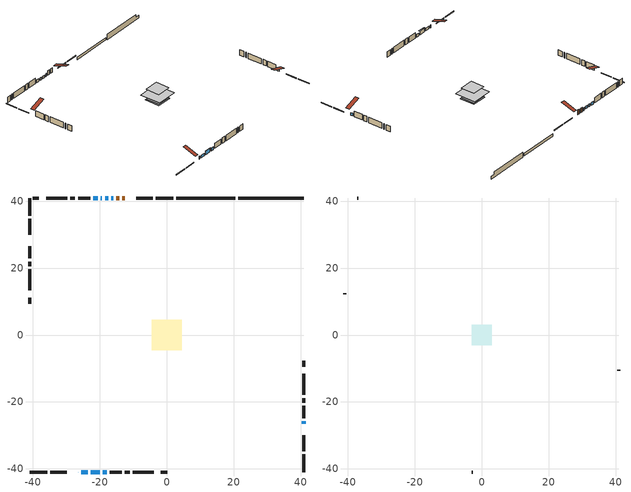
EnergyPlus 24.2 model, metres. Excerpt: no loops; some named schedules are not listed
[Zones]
conditioned space
 floor adiabatic (Floor2 construction): -3.03,-3.03 -3.03,3.03 3.03,3.03 3.03,-3.03 z1.22
 floor adiabatic (AdiabaticFloorConstruction): -4.5,-4.5 -4.5,4.5 4.5,4.5 4.5,-4.5 z1.22
 floor foundation (Slab1 construction): -3.28,-3.28 -3.28,3.28 3.28,3.28 3.28,-3.28 z-1.07
 floor foundation (Slab2 construction): -3.03,-3.03 -3.03,3.03 3.03,3.03 3.03,-3.03 z-0.76
 wall outside (RimJoist1 construction): 1.93,40.91 -3.32,40.91 / -40.91,-40.91 -35.66,-40.91 / -40.91,40.91 -40.91,35.66 / 40.91,-40.91 40.91,-35.66 z1.22:1.52
 wall outside (RimJoist2 construction): -4.25,40.91 -9.08,40.91 / -34.74,-40.91 -29.91,-40.91 / -40.91,34.74 -40.91,29.91 / 40.91,-34.74 40.91,-29.91 z1.22:1.52
 wall outside (AdiabaticWallConstruction 1): -12.49,40.91 -13.3,40.91 / -14.23,40.91 -15.09,40.91 z1.22:3.25
 wall outside (AdiabaticWallConstruction): -26.49,-40.91 -26.41,-40.91 / -16.02,40.91 -16.58,40.91 / 40.91,-26.49 40.91,-25.73 / -25.49,-40.91 -23.66,-40.91 / -17.5,40.91 -18.42,40.91 / -19.35,40.91 -19.72,40.91 / -20.65,40.91 -21.92,40.91 / -19.08,-40.91 -17.97,-40.91 z1.22:2.44; -22.73,-40.91 -20.01,-40.91 z1.22:2.9
 wall outside (Wall1 construction): -22.85,40.91 -26.49,40.91 / -17.04,-40.91 -13.4,-40.91 / -40.91,26.49 -40.91,22.85 / 40.91,-24.8 40.91,-21.16 z1.22:3.66
 wall outside (Wall2 construction): -27.41,40.91 -28.81,40.91 / -12.47,-40.91 -11.08,-40.91 / -40.91,21.92 -40.91,20.53 / 40.91,-20.23 40.91,-18.84 z1.22:3.66
 wall outside (Wall3 construction): -29.74,40.91 -36.01,40.91 / -10.15,-40.91 -3.88,-40.91 / -40.91,19.6 -40.91,13.33 / 40.91,-17.91 40.91,-11.64 z1.22:3.66
 wall outside (Wall5 construction): -38.17,40.91 -39.99,40.91 / -1.72,-40.91 0.1,-40.91 / -40.91,11.17 -40.91,9.35 / 40.91,-9.48 40.91,-7.66 z1.22:3.66
 wall foundation (FoundationWall1 construction): 21.41,40.91,-1.07 21.41,40.91,1.22 38.96,40.91,1.22 38.96,40.91,0.18 40.91,40.91,0.18 40.91,40.91,-1.07
 wall foundation (FoundationWall2 construction): 20.48,40.91 2.86,40.91 z-0.76:0.31
 window (WindowConstruction 6): -26.49,-40.91 -26.41,-40.91 z1.22:2.44
 window (WindowConstruction 8): -16.02,40.91 -16.58,40.91 z1.22:2.44
 window (WindowConstruction): 40.91,-26.49 40.91,-25.73 z1.22:2.44
 window (WindowConstruction 1): -25.48,-40.91 -23.66,-40.91 z1.22:2.44
 window (WindowConstruction 2): -22.73,-40.91 -20.01,-40.91 z1.22:2.9
 window (WindowConstruction 3): -17.5,40.91 -18.42,40.91 z1.22:2.44
 window (WindowConstruction 4): -19.35,40.91 -19.72,40.91 z1.22:2.44
 window (WindowConstruction 5): -20.65,40.91 -21.92,40.91 z1.22:2.44
 window (WindowConstruction 7): -19.08,-40.91 -17.97,-40.91 z1.22:2.44
 door (Door): -12.49,40.91 -13.3,40.91 z1.22:3.25
 door (Door 1): -14.23,40.91 -15.09,40.91 z1.22:3.25
 ceiling adiabatic (AdiabaticFloorConstruction): 4.5,-4.5 4.5,4.5 -4.5,4.5 -4.5,-4.5 z1.22
attic - vented
 floor to conditioned space (Floor1 construction Reversed): -3.03,-3.03 -3.03,3.03 3.03,3.03 3.03,-3.03 z3.66
 wall outside (Wall4 construction): -36.94,40.91 -37.24,40.91 / -2.95,-40.91 -2.65,-40.91 / -40.91,12.4 -40.91,12.1 / 40.91,-10.71 40.91,-10.41 z1.22:3.66
 roof outside (Roof1 construction): -11.56,40.91,3.66 -11.56,35,5.63 -10,35,5.63 -10,40.91,3.66; -27.42,-40.91,3.66 -27.42,-35,5.63 -28.98,-35,5.63 -28.98,-40.91,3.66; -40.91,27.42,3.66 -35,27.42,5.63 -35,28.98,5.63 -40.91,28.98,3.66; 40.91,-27.42,3.66 35,-27.42,5.63 35,-28.98,5.63 40.91,-28.98,3.66
shading: -19.95,-40.91 -22.79,-40.91 -22.79,-41.37 -19.95,-41.37 z2.96
[Building]
Building 1: Terrain=Suburbs
[Site:Location]
Windsor AP_ON: Latitude {deg}=42.28; Longitude {deg}=-82.96; Time Zone {hr}=-5; Elevation {m}=190; Keep Site Location Information=Yes
[Site:GroundTemperature:Shallow]
6.34957, 4.46684, 4.31606, 5.20952, 8.79623, 12.3662, 15.4612, 17.4219, 17.5884, 15.9938, 12.9777, 9.51722
[Site:WaterMainsTemperature]
Calculation Method=Schedule; Temperature Schedule=mains temperature schedule
[Material] Roughness=Rough; Thermal Absorptance=0.9
Name | Thickness {m} | Conductivity {W/m-K} | Density {kg/m3} | Specific Heat {J/kg-K} | Solar Absorptance | Visible Absorptance
asphalt or fiberglass shingles | 0.00635 | 0.162714 | 1121.4 | 1465.45 | 0.4 | 0.4
ceiling loosefill ins | 0.169333 | 0.0480833 | 16.02 | 1046.75 | 0.7 | 0.7
ceiling stud and cavity | 0.1397 | 1.44241 | 65.682 | 1177.47 | 0.7 | 0.7
concrete 4.0 in. | 0.1016 | 1.803125 | 2242.8 | 837.4 | 0.7 | 0.7
concrete 8.0 in. | 0.2032 | 1.803125 | 2242.8 | 837.4 | 0.7 | 0.7
door material | 0.04445 | 0.053851 | 512.64 | 1214.23 | 0.7 | 0.7
exterior vertical ins | 0.0457286 | 0.029427 | 32.04 | 1214.23 | 0.7 | 0.7
exterior vertical ins 1 | 0.0122806 | 0.029427 | 32.04 | 1214.23 | 0.7 | 0.7
floor covering | 0.0127 | 9.015625 | 54.468 | 1339.84 | 0.6 | 0.6
floor covering 1 | 0.0127 | 0.0433444 | 54.468 | 1339.84 | 0.6 | 0.6
floor rigid ins; wall rigid ins | 0.512978 | 0.029427 | 32.04 | 1214.23 | 0.7 | 0.7
floor stud and cavity | 0.0889 | 0.232447 | 50.32683 | 1063.81 | 0.7 | 0.7
floor stud and cavity 1 | 0.1397 | 1.75129 | 37.0049 | 1207.88 | 0.7 | 0.7
furniture material conditioned space 1 | 0.1524 | 0.115458 | 640.8 | 1214.23 | 0.6 | 0.6
gypsum board | 0.0127 | 0.160291 | 801 | 837.4 | 0.6 | 0.6
gypsum board 1 | 0.00254 | 0.160291 | 801 | 837.4 | 0.6 | 0.6
gypsum board 2 | 0.0127 | 0.160291 | 801 | 837.4 | 0.7 | 0.7
osb sheathing 0.5 in. | 0.0127 | 0.115458 | 512.64 | 1214.23 | 0.7 | 0.7
osb sheathing 0.75 in. | 0.01905 | 0.115458 | 512.64 | 1214.23 | 0.7 | 0.7
osb sheathing 2.0 in. | 0.0508 | 0.115458 | 512.64 | 1214.23 | 0.7 | 0.7
rim joist rigid ins | 0.051816 | 0.029427 | 32.04 | 1214.23 | 0.7 | 0.7
rim joist stud and cavity | 0.0508 | 0.241261 | 125.044 | 1163.47 | 0.6 | 0.6
rim joist stud and cavity 1 | 0.0508 | 0.632955 | 125.044 | 1163.47 | 0.6 | 0.6
wall stud and cavity | 0.1397 | 0.0812061 | 139.0536 | 1170.24 | 0.7 | 0.7
wall stud and cavity 1 | 0.1397 | 0.10224 | 139.0536 | 1170.24 | 0.7 | 0.7
wall stud and cavity 2 | 0.1397 | 0.090055 | 139.0536 | 1170.24 | 0.7 | 0.7
wall stud and cavity 3 | 0.0889 | 6.9971 | 50.32683 | 1063.81 | 0.6 | 0.6
wall stud and cavity 4 | 0.0889 | 0.49837 | 6.31874 | 1174.65 | 0.7 | 0.7
wall stud and cavity 5 | 0.0889 | 0.380278 | 52.3479 | 1209.89 | 0.7 | 0.7
wall stud and cavity 6 | 0.0889 | 0.391764 | 83.0341 | 1211.67 | 0.7 | 0.7
wood siding | 0.0254 | 0.102417 | 544.68 | 1172.36 | 0.4 | 0.4
wood siding 1 | 0.00254 | 0.102417 | 544.68 | 1172.36 | 0.4 | 0.4
wood siding 2; wood siding 3; wood siding 4 | 0.0254 | 0.102417 | 544.68 | 1172.36 | 0.7 | 0.7
[WindowMaterial:SimpleGlazingSystem]
Name | U-Factor {W/m2-K} | Solar Heat Gain Coefficient
WindowMaterial | 3.27961 | 0.52
WindowMaterial 1 | 3.28416 | 0.54
WindowMaterial 2 | 3.28813 | 0.65
WindowMaterial 3 | 3.259172 | 0.44
WindowMaterial 4 | 3.28586 | 0.57
WindowMaterial 5 | 2.82367 | 0.29
WindowMaterial 6 | 3.27734 | 0.49
[Construction]
AdiabaticFloorConstruction: floor stud and cavity 1, floor rigid ins, osb sheathing 0.75 in., floor covering 1
AdiabaticWallConstruction: wood siding 3, wall rigid ins, wall stud and cavity 5, gypsum board
AdiabaticWallConstruction 1: wood siding 4, wall rigid ins, wall stud and cavity 5, gypsum board
Door; Door 1: door material
Floor1 construction Reversed: gypsum board, ceiling stud and cavity, ceiling loosefill ins
Floor2 construction: floor stud and cavity, floor covering
FoundationWall1 construction; FoundationWall2 construction: concrete 8.0 in., gypsum board 2
furniture construction conditioned space 1: furniture material conditioned space 1
PartitionWallConstruction: gypsum board, wall stud and cavity 6, gypsum board
RimJoist1 construction: wood siding 2, rim joist rigid ins, osb sheathing 2.0 in., rim joist stud and cavity
RimJoist2 construction: wood siding 2, osb sheathing 2.0 in., rim joist stud and cavity 1
Roof1 construction: asphalt or fiberglass shingles
Slab1 construction; Slab2 construction: concrete 4.0 in.
Wall1 construction: wood siding, osb sheathing 0.5 in., wall stud and cavity, gypsum board
Wall2 construction: wood siding, osb sheathing 0.5 in., wall stud and cavity 1, gypsum board
Wall3 construction: wood siding, osb sheathing 0.5 in., wall stud and cavity 2, gypsum board
Wall4 construction: wood siding 1, wall stud and cavity 3
Wall5 construction: wood siding 1, wall stud and cavity 4, gypsum board 1
WindowConstruction: WindowMaterial
WindowConstruction 1; WindowConstruction 3: WindowMaterial 1
WindowConstruction 2: WindowMaterial 2
WindowConstruction 4: WindowMaterial 3
WindowConstruction 5: WindowMaterial 4
WindowConstruction 6: WindowMaterial 5
WindowConstruction 7; WindowConstruction 8: WindowMaterial 6
[Zone] Multiplier=1; Part of Total Floor Area=Yes
Name | Volume {m3}
attic - vented | 11.785
conditioned space | 354.5
[Space]
Name | Zone | Volume {m3}
attic - vented 1 | attic - vented | 11.785
conditioned space 1 | conditioned space | 354.5
[ZoneInfiltration:EffectiveLeakageArea]
infil attic - vented 1: Zone or Space=attic - vented 1; Schedule=Always On Discrete; Effective Air Leakage Area {cm2}=1637.33; Stack Coefficient=0.000306594; Wind Coefficient=1.18305e-05
[ZoneMixing]
whole house fan mix: Zone or Space=attic - vented; Schedule=Always On Continuous; Design Flow Rate Calculation Method=Flow/Zone; Design Flow Rate {m3/s}=0; Source Zone or Space=conditioned space
[SurfaceProperty:ExposedFoundationPerimeter] Exposed Perimeter Calculation Method=TotalExposedPerimeter
Name | Total Exposed Perimeter {m}
Slab1 | 19.507
Slab2 | 17.617
[InternalMass] Zone or ZoneList=conditioned space; Space or SpaceList=conditioned space 1
Name | Construction | Surface Area {m2}
furniture mass conditioned space 1 | furniture construction conditioned space 1 | 79.0561
partition wall mass | PartitionWallConstruction | 160.8
[Lights]
interior lighting: Zone or ZoneList or Space or SpaceList=conditioned space 1; Schedule=interior lighting schedule; Design Level Calculation Method=LightingLevel; Lighting Level {W}=343.2; Return Air Fraction=0; Fraction Radiant=0.6; Fraction Visible=0.2; Fraction Replaceable=1
[People]
occupants: Zone or ZoneList or Space or SpaceList=conditioned space 1; Number of People Schedule=occupants schedule; Number of People Calculation Method=People; Number of People=3; Fraction Radiant=0.314171; Sensible Heat Fraction=0.56303; Activity Level Schedule=occupants activity schedule; Carbon Dioxide Generation Rate {m3/s-W}=0; Enable ASHRAE 55 Comfort Warnings=No; Mean Radiant Temperature Calculation Type=EnclosureAveraged
[ElectricEquipment] Zone or ZoneList or Space or SpaceList=conditioned space 1; Design Level Calculation Method=EquipmentLevel
Name | Schedule | Design Level {W} | Fraction Latent | Fraction Radiant | Fraction Lost
clothes dryer | clothes dryer schedule | 140.772 | 0.015 | 0.081 | 0.85
clothes washer | clothes washer schedule | 32.1985 | 0.03 | 0.162 | 0.7
cooking range | cooking range schedule | 215.147 | 0.08 | 0.432 | 0.2
dishwasher | dishwasher schedule | 66.8632 | 0.3 | 0.18 | 0.4
fridge | fridge schedule | 72.9452 | 0 | 0.6 | 0
mech vent bath fan 0 | mech vent bath fan 0 schedule | 50.2 | 0 | 0 | 1
mech vent bath fan 1 | mech vent bath fan 1 schedule | 50.2 | 0 | 0 | 1
mech vent house fan | mech vent house fan schedule | 0 | 0 | 0 | 1
mech vent house fan cfis | mech vent house fan cfis schedule | 0 | 0 | 0 | 0
mech vent range fan 0 | mech vent range fan 0 schedule | 57 | 0 | 0 | 1
misc plug loads | misc plug loads schedule | 494.7 | 0.045 | 0.513 | 0.1
whole house fan | Always On Discrete | 0 | 0 | 0 | 1
[OtherEquipment] Zone or ZoneList or Space or SpaceList=conditioned space 1; Design Level Calculation Method=EquipmentLevel
Name | Fuel Type | Schedule | Design Level {W} | Fraction Latent | Fraction Radiant | Fraction Lost
clothes dryer 1 | Electricity | clothes dryer schedule | 0 | 0.015 | 0.081 | 0.85
cooking range 1 | Electricity | cooking range schedule | 0 | 0.08 | 0.432 | 0.2
general water use latent | None | general water use schedule | 62.594 | 1 | 0 | 0
general water use sensible | None | general water use schedule | -61.6891 | 0 | 0.6 | 0
mech vent house fan latent load | None | Always On Discrete | 0 | 1 | 0 | 0
mech vent house fan sensible load | None | Always On Discrete | 0 | 0 | 0 | 0
water heater energy adjustment1 | NaturalGas | Always On Discrete | 0.01 | 0 | 0 | 1
[ZoneInfiltration:DesignFlowRate] Zone or ZoneList or Space or SpaceList=conditioned space 1; Schedule=Always On Discrete; Design Flow Rate Calculation Method=Flow/Zone; Design Flow Rate {m3/s}=0
infil flow; natural vent flow; whole house fan flow
[AvailabilityManager:Scheduled]
central ac and furnace airloop Availability Manager: Schedule=Always On Discrete
[Foundation:Kiva] Initial Indoor Air Temperature {C}=18; Wall Depth Below Slab {m}=0.2032; Custom Block X Position 1 {m}=0.2159; Custom Block Z Position 1 {m}=0
Name | Wall Height Above Grade {m} | Custom Block Material Name 1 | Custom Block Depth 1 {m}
Foundation Kiva 1 | 1.21999 | exterior vertical ins | 2.28999
Foundation Kiva 2 | 0.310012 | exterior vertical ins 1 | 1.07
[Foundation:Kiva:Settings]
Soil Conductivity {W/m-K}=0.849921; Soil Density {kg/m3}=1842.3; Soil Specific Heat {J/kg-K}=418.7; Ground Solar Absorptivity=0.9; Ground Thermal Absorptivity=0.9; Ground Surface Roughness {m}=0.03; Far-Field Width {m}=40; Deep-Ground Boundary Condition=ZeroFlux; Deep-Ground Depth {m}=40; Minimum Cell Dimension {m}=0.2; Maximum Cell Growth Coefficient=3; Simulation Timestep=Timestep
[Exterior:Lights]
exterior lighting: Schedule=exterior lighting schedule; Design Level {W}=75.6
[EnergyManagementSystem:GlobalVariable]
central_ac_and_furnace_airloop_Fan_RTF
infil_program_Qfan
infil_program_Qinf
natural_vent_program_Qnv
natural_vent_program_Qwhf
[EnergyManagementSystem:Sensor]
Name | Output:Variable or Output:Meter Index Key | Output:Variable or Output:Meter
airflow_gain | infil flow | Infiltration Sensible Heat Gain Energy
airflow_gain_1 | natural vent flow | Infiltration Sensible Heat Gain Energy
airflow_gain_2 | whole house fan flow | Infiltration Sensible Heat Gain Energy
airflow_loss | infil flow | Infiltration Sensible Heat Loss Energy
airflow_loss_1 | natural vent flow | Infiltration Sensible Heat Loss Energy
airflow_loss_2 | whole house fan flow | Infiltration Sensible Heat Loss Energy
clg_load_cond |  | Cooling:EnergyTransfer:Zone:CONDITIONED SPACE
clg_sp_s; clg_sp_s_1 | cooling setpoint | Schedule Value
clothes_dryer_exhaust_0_sch_s | clothes dryer exhaust 0 schedule | Schedule Value
cool_season | cooling season schedule | Schedule Value
htg_load_cond |  | Heating:EnergyTransfer:Zone:CONDITIONED SPACE
htg_sp_s; htg_sp_s_1 | heating setpoint | Schedule Value
ig_ee_conv | clothes dryer | Electric Equipment Convective Heating Energy
ig_ee_conv_2 | cooking range | Electric Equipment Convective Heating Energy
ig_ee_conv_4 | fridge | Electric Equipment Convective Heating Energy
ig_ee_conv_5 | misc plug loads | Electric Equipment Convective Heating Energy
ig_ee_conv_6 | whole house fan | Electric Equipment Convective Heating Energy
ig_ee_rad | clothes dryer | Electric Equipment Radiant Heating Energy
ig_ee_rad_2 | cooking range | Electric Equipment Radiant Heating Energy
ig_ee_rad_4 | fridge | Electric Equipment Radiant Heating Energy
ig_ee_rad_5 | misc plug loads | Electric Equipment Radiant Heating Energy
ig_ee_rad_6 | whole house fan | Electric Equipment Radiant Heating Energy
ig_lgt_conv | interior lighting | Lights Convective Heating Energy
ig_lgt_rad | interior lighting | Lights Radiant Heating Energy
ig_lgt_vis | interior lighting | Lights Visible Radiation Heating Energy
ig_oe_conv | clothes dryer 1 | Other Equipment Convective Heating Energy
ig_oe_conv_1 | cooking range 1 | Other Equipment Convective Heating Energy
ig_oe_conv_2 | general water use latent | Other Equipment Convective Heating Energy
ig_oe_conv_3 | general water use sensible | Other Equipment Convective Heating Energy
ig_oe_conv_4 | water heater energy adjustment1 | Other Equipment Convective Heating Energy
ig_oe_rad | clothes dryer 1 | Other Equipment Radiant Heating Energy
ig_oe_rad_1 | cooking range 1 | Other Equipment Radiant Heating Energy
ig_oe_rad_2 | general water use latent | Other Equipment Radiant Heating Energy
ig_oe_rad_3 | general water use sensible | Other Equipment Radiant Heating Energy
ig_oe_rad_4 | water heater energy adjustment1 | Other Equipment Radiant Heating Energy
ig_ppl_conv | occupants | People Convective Heating Energy
ig_ppl_rad | occupants | People Radiant Heating Energy
im_conv | furniture mass conditioned space 1 | Surface Inside Face Convection Heat Gain Energy
im_conv_1 | partition wall mass | Surface Inside Face Convection Heat Gain Energy
im_ig | furniture mass conditioned space 1 | Surface Inside Face Internal Gains Radiation Heat Gain Energy
im_ig_1 | partition wall mass | Surface Inside Face Internal Gains Radiation Heat Gain Energy
im_lgt | furniture mass conditioned space 1 | Surface Inside Face Lights Radiation Heat Gain Energy
im_lgt_1 | partition wall mass | Surface Inside Face Lights Radiation Heat Gain Energy
im_sol | furniture mass conditioned space 1 | Surface Inside Face Solar Radiation Heat Gain Energy
im_sol_1 | partition wall mass | Surface Inside Face Solar Radiation Heat Gain Energy
im_surf | furniture mass conditioned space 1 | Surface Inside Face Net Surface Thermal Radiation Heat Gain Energy
im_surf_1 | partition wall mass | Surface Inside Face Net Surface Thermal Radiation Heat Gain Energy
mech_vent_bath_fan_0_sch_s | mech vent bath fan 0 schedule | Schedule Value
mech_vent_bath_fan_1_sch_s | mech vent bath fan 1 schedule | Schedule Value
mech_vent_range_fan_0_sch_s | mech vent range fan 0 schedule | Schedule Value
mv_conv | mech vent bath fan 0 | Electric Equipment Convective Heating Energy
mv_conv_1 | mech vent bath fan 1 | Electric Equipment Convective Heating Energy
mv_conv_2 | mech vent house fan | Electric Equipment Convective Heating Energy
mv_conv_3 | mech vent house fan cfis | Electric Equipment Convective Heating Energy
mv_conv_4 | mech vent range fan 0 | Electric Equipment Convective Heating Energy
mv_conv_5 | mech vent house fan latent load | Other Equipment Convective Heating Energy
mv_conv_6 | mech vent house fan sensible load | Other Equipment Convective Heating Energy
mv_rad | mech vent bath fan 0 | Electric Equipment Radiant Heating Energy
mv_rad_1 | mech vent bath fan 1 | Electric Equipment Radiant Heating Energy
mv_rad_2 | mech vent house fan | Electric Equipment Radiant Heating Energy
mv_rad_3 | mech vent house fan cfis | Electric Equipment Radiant Heating Energy
mv_rad_4 | mech vent range fan 0 | Electric Equipment Radiant Heating Energy
mv_rad_5 | mech vent house fan latent load | Other Equipment Radiant Heating Energy
mv_rad_6 | mech vent house fan sensible load | Other Equipment Radiant Heating Energy
natural_vent_s | natural vent schedule | Schedule Value
out_pb_s |  | Site Outdoor Air Barometric Pressure
out_wt_s |  | Site Outdoor Air Humidity Ratio
site_vw_s |  | Site Wind Speed
ss_back_out | Window1 | Surface Window Shortwave from Zone Back Out Window Heat Transfer Rate
ss_back_out_1 | Window11 | Surface Window Shortwave from Zone Back Out Window Heat Transfer Rate
ss_back_out_2 | Window2 | Surface Window Shortwave from Zone Back Out Window Heat Transfer Rate
ss_back_out_3 | Window3 | Surface Window Shortwave from Zone Back Out Window Heat Transfer Rate
ss_back_out_4 | Window5 | Surface Window Shortwave from Zone Back Out Window Heat Transfer Rate
ss_back_out_5 | Window6 | Surface Window Shortwave from Zone Back Out Window Heat Transfer Rate
ss_back_out_6 | Window7 | Surface Window Shortwave from Zone Back Out Window Heat Transfer Rate
ss_back_out_7 | Window8 | Surface Window Shortwave from Zone Back Out Window Heat Transfer Rate
ss_back_out_8 | Window9 | Surface Window Shortwave from Zone Back Out Window Heat Transfer Rate
ss_conv | Door1 | Surface Inside Face Convection Heat Gain Energy
ss_conv_1 | Door2 | Surface Inside Face Convection Heat Gain Energy
ss_conv_10 | Window9 | Surface Inside Face Convection Heat Gain Energy
ss_conv_2 | Window1 | Surface Inside Face Convection Heat Gain Energy
ss_conv_3 | Window11 | Surface Inside Face Convection Heat Gain Energy
ss_conv_4 | Window2 | Surface Inside Face Convection Heat Gain Energy
ss_conv_5 | Window3 | Surface Inside Face Convection Heat Gain Energy
ss_conv_6 | Window5 | Surface Inside Face Convection Heat Gain Energy
ss_conv_7 | Window6 | Surface Inside Face Convection Heat Gain Energy
ss_conv_8 | Window7 | Surface Inside Face Convection Heat Gain Energy
ss_conv_9 | Window8 | Surface Inside Face Convection Heat Gain Energy
ss_ig | Door1 | Surface Inside Face Internal Gains Radiation Heat Gain Energy
ss_ig_1 | Door2 | Surface Inside Face Internal Gains Radiation Heat Gain Energy
ss_ig_10 | Window9 | Surface Inside Face Internal Gains Radiation Heat Gain Energy
ss_ig_2 | Window1 | Surface Inside Face Internal Gains Radiation Heat Gain Energy
ss_ig_3 | Window11 | Surface Inside Face Internal Gains Radiation Heat Gain Energy
ss_ig_4 | Window2 | Surface Inside Face Internal Gains Radiation Heat Gain Energy
ss_ig_5 | Window3 | Surface Inside Face Internal Gains Radiation Heat Gain Energy
ss_ig_6 | Window5 | Surface Inside Face Internal Gains Radiation Heat Gain Energy
ss_ig_7 | Window6 | Surface Inside Face Internal Gains Radiation Heat Gain Energy
ss_ig_8 | Window7 | Surface Inside Face Internal Gains Radiation Heat Gain Energy
ss_ig_9 | Window8 | Surface Inside Face Internal Gains Radiation Heat Gain Energy
ss_lgt | Door1 | Surface Inside Face Lights Radiation Heat Gain Energy
ss_lgt_1 | Door2 | Surface Inside Face Lights Radiation Heat Gain Energy
ss_sol | Door1 | Surface Inside Face Solar Radiation Heat Gain Energy
ss_sol_1 | Door2 | Surface Inside Face Solar Radiation Heat Gain Energy
ss_surf | Door1 | Surface Inside Face Net Surface Thermal Radiation Heat Gain Energy
ss_surf_1 | Door2 | Surface Inside Face Net Surface Thermal Radiation Heat Gain Energy
ss_surf_10 | Window9 | Surface Inside Face Net Surface Thermal Radiation Heat Gain Energy
ss_surf_2 | Window1 | Surface Inside Face Net Surface Thermal Radiation Heat Gain Energy
ss_surf_3 | Window11 | Surface Inside Face Net Surface Thermal Radiation Heat Gain Energy
ss_surf_4 | Window2 | Surface Inside Face Net Surface Thermal Radiation Heat Gain Energy
ss_surf_5 | Window3 | Surface Inside Face Net Surface Thermal Radiation Heat Gain Energy
ss_surf_6 | Window5 | Surface Inside Face Net Surface Thermal Radiation Heat Gain Energy
ss_surf_7 | Window6 | Surface Inside Face Net Surface Thermal Radiation Heat Gain Energy
ss_surf_8 | Window7 | Surface Inside Face Net Surface Thermal Radiation Heat Gain Energy
ss_surf_9 | Window8 | Surface Inside Face Net Surface Thermal Radiation Heat Gain Energy
ss_trans_in | Window1 | Surface Window Transmitted Solar Radiation Rate
ss_trans_in_1 | Window11 | Surface Window Transmitted Solar Radiation Rate
ss_trans_in_2 | Window2 | Surface Window Transmitted Solar Radiation Rate
ss_trans_in_3 | Window3 | Surface Window Transmitted Solar Radiation Rate
ss_trans_in_4 | Window5 | Surface Window Transmitted Solar Radiation Rate
ss_trans_in_5 | Window6 | Surface Window Transmitted Solar Radiation Rate
ss_trans_in_6 | Window7 | Surface Window Transmitted Solar Radiation Rate
ss_trans_in_7 | Window8 | Surface Window Transmitted Solar Radiation Rate
ss_trans_in_8 | Window9 | Surface Window Transmitted Solar Radiation Rate
ss_trans_out | Window1 | Surface Inside Face Initial Transmitted Diffuse Transmitted Out Window Solar Radiation Rate
ss_trans_out_1 | Window11 | Surface Inside Face Initial Transmitted Diffuse Transmitted Out Window Solar Radiation Rate
ss_trans_out_2 | Window2 | Surface Inside Face Initial Transmitted Diffuse Transmitted Out Window Solar Radiation Rate
ss_trans_out_3 | Window3 | Surface Inside Face Initial Transmitted Diffuse Transmitted Out Window Solar Radiation Rate
ss_trans_out_4 | Window5 | Surface Inside Face Initial Transmitted Diffuse Transmitted Out Window Solar Radiation Rate
ss_trans_out_5 | Window6 | Surface Inside Face Initial Transmitted Diffuse Transmitted Out Window Solar Radiation Rate
ss_trans_out_6 | Window7 | Surface Inside Face Initial Transmitted Diffuse Transmitted Out Window Solar Radiation Rate
ss_trans_out_7 | Window8 | Surface Inside Face Initial Transmitted Diffuse Transmitted Out Window Solar Radiation Rate
ss_trans_out_8 | Window9 | Surface Inside Face Initial Transmitted Diffuse Transmitted Out Window Solar Radiation Rate
s_conv | Floor1 | Surface Inside Face Convection Heat Gain Energy
s_conv_1 | Floor2 | Surface Inside Face Convection Heat Gain Energy
s_conv_10 | RimJoist2:0 | Surface Inside Face Convection Heat Gain Energy
s_conv_11 | RimJoist2:180 | Surface Inside Face Convection Heat Gain Energy
s_conv_12 | RimJoist2:270 | Surface Inside Face Convection Heat Gain Energy
s_conv_13 | RimJoist2:90 | Surface Inside Face Convection Heat Gain Energy
s_conv_14 | Slab1 | Surface Inside Face Convection Heat Gain Energy
s_conv_15 | Slab2 | Surface Inside Face Convection Heat Gain Energy
s_conv_16 | Wall1:0 | Surface Inside Face Convection Heat Gain Energy
s_conv_17 | Wall1:180 | Surface Inside Face Convection Heat Gain Energy
s_conv_18 | Wall1:270 | Surface Inside Face Convection Heat Gain Energy
s_conv_19 | Wall1:90 | Surface Inside Face Convection Heat Gain Energy
s_conv_2 | FoundationWall1 | Surface Inside Face Convection Heat Gain Energy
s_conv_20 | Wall2:0 | Surface Inside Face Convection Heat Gain Energy
s_conv_21 | Wall2:180 | Surface Inside Face Convection Heat Gain Energy
s_conv_22 | Wall2:270 | Surface Inside Face Convection Heat Gain Energy
